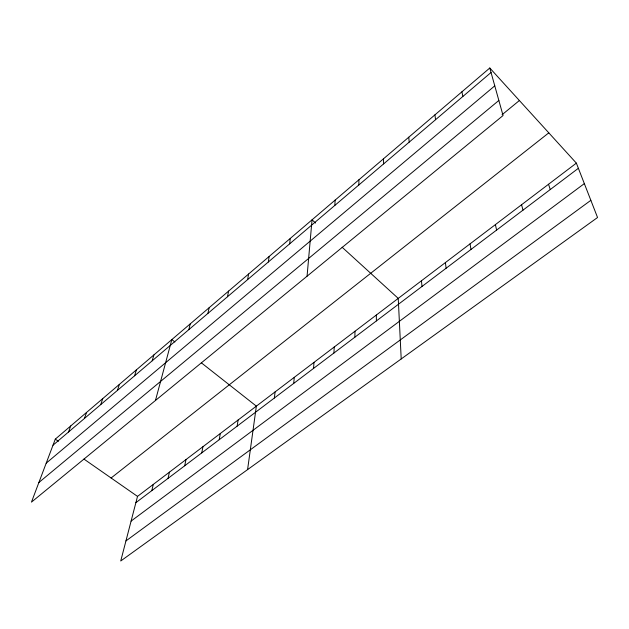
<?xml version="1.0" encoding="UTF-8"?>
<svg xmlns="http://www.w3.org/2000/svg" width="629" height="629" viewBox="0 0 629 629"><rect width="100%" height="100%" fill="white"/><g stroke="black" fill="none" stroke-linecap="round" stroke-linejoin="round"><path stroke-width="0.94" d="M358.86 184.965L358.915 179.792M354.89 337.168L354.976 331.255M333.952 352.995L334.203 347.027M334.856 205.392L335.123 200.108M313.564 368.397L313.981 362.383M307.062 276.21L312.047 219.82L315.569 223.036M293.712 383.399L294.278 377.345M274.37 398.015L275.077 391.922M289.639 243.863L290.299 238.399M247.582 469.619L256.365 406.137L201.311 362.791M268.324 262.002L269.165 256.451M237.141 426.147L238.116 419.991M247.614 279.622L248.612 274.008M219.222 439.695L220.323 433.515M201.736 452.904L202.955 446.7M227.47 296.762L228.626 291.078M184.674 465.79L186.003 459.571M207.884 313.431L209.182 307.683M168.022 478.378L169.46 472.135M151.77 490.659L153.303 484.409M188.818 329.651L190.265 323.849M576.361 163.131L137.515 496.391L120.729 560.997L597.55 217.508L576.361 163.131L489.794 68.003L55.305 439.121L31.45 502.139L503.058 115.539L489.794 68.003M155.465 400.476L171.835 339.581L174.878 341.979M152.194 360.818L153.893 354.913M134.59 375.796L136.407 369.852M117.434 390.389L119.361 384.405M100.719 404.612L102.747 398.597M84.412 418.489L86.543 412.435M68.514 432.021L70.731 425.943M52.993 445.222L491.045 72.492M46.2 463.172L494.771 85.843M38.88 482.506L498.852 100.451M502.052 114.745L519.389 100.522M111.105 477.993L548.803 132.845M135.888 502.665L578.373 168.297M131.099 521.095L584.341 183.613M125.949 540.916L590.851 200.321M55.305 439.121L58.418 441.291M83.94 459.068L137.515 496.391M342.113 247.228L398.243 298.398L401.208 358.947M548.535 184.266L550.257 189.541M521.559 204.747L523.006 210.133M495.408 224.608L496.588 230.096M461.898 91.826L462.858 96.481M470.028 243.879L470.972 249.454M434.906 114.887L435.582 119.683M445.395 262.584L446.11 268.245M421.477 280.746L421.973 286.478M408.771 137.208L409.188 142.146M383.454 158.83L383.627 163.894M376.315 315.05L376.409 320.908"/></g></svg>
